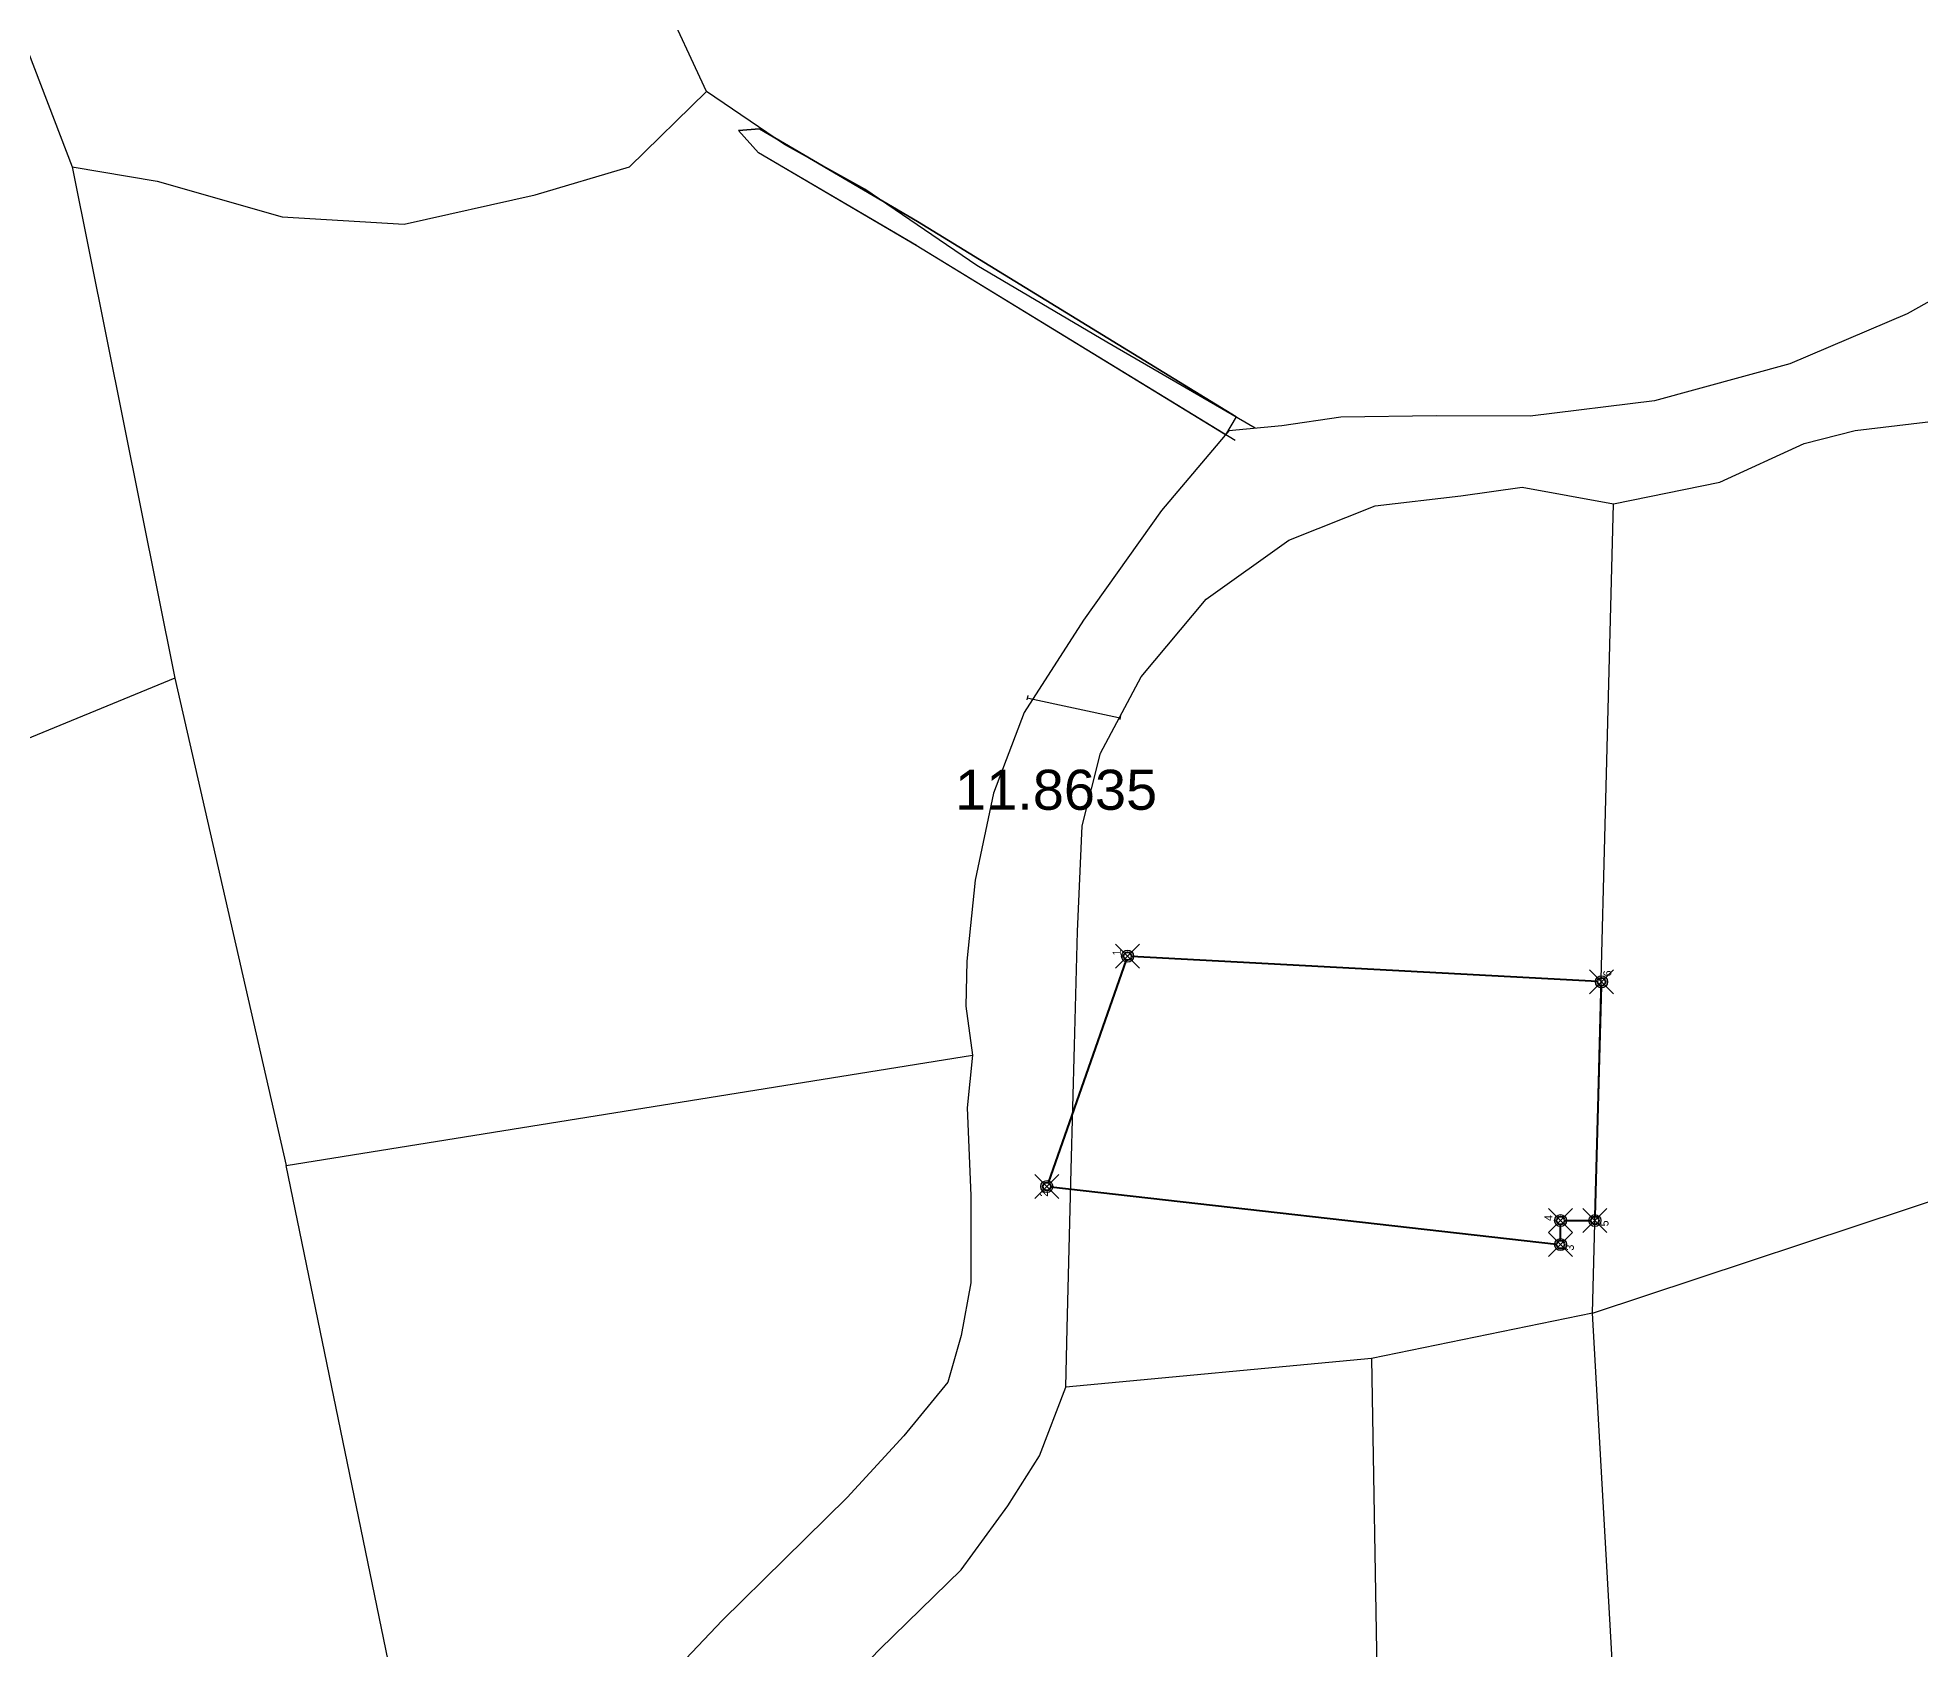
# Model space of a CAD drawing. Header units: millimetres. Extents: x 605783 to 626520, y 1302882 to 1324778.
# Drawn here: x 626046.5 to 626281.7, y 1324327.6 to 1324529 of the extents above; entities that cross this region are included whole.
import ezdxf
from ezdxf.enums import TextEntityAlignment as Align

# ---------------------------------------------------------------- set-up
doc = ezdxf.new("R2010")
doc.units = ezdxf.units.MM
doc.header["$PDMODE"] = 35
doc.header["$PDSIZE"] = 1.5
doc.layers.add('-2', color=1, linetype='Continuous')
doc.layers.add('CVL_CUADCON_LIN', color=8, linetype='Continuous')
doc.styles.add('HECTOR LOPEZ', font='arial.ttf')
doc.styles.get("Standard").update_dxf_attribs({"font": 'TCCM____.TTF'})
doc.dimstyles.get("Standard").update_dxf_attribs({"dimtxt": 5, "dimasz": 0.18, "dimexe": 0.18, "dimexo": 0.0625, "dimgap": 0.09, "dimtad": 0, "dimtih": 1, "dimtoh": 1, "dimdec": 4, "dimzin": 0, "dimdsep": 46, "dimtxsty": 'HECTOR LOPEZ', "dimcen": 0.09, "dimadec": 0, "dimazin": 0, "dimtfac": 1, "dimtdec": 4, "dimtofl": 0, "dimtmove": 2, "dimatfit": 3, "dimfxl": 0.18, "dimtolj": 1, "dimtzin": 0, "dimarcsym": 0})

# ---------------------------------------------------------------- blocks, each defined once
blk = doc.blocks.new('*D326')
at = {"layer": 'CVL_CUADCON_LIN', "color": 0, "lineweight": -2, "ltscale": 0.5, "transparency": 16777216}
for p, q in [((626170.16, 1324446.75), (626170.05, 1324446.23)), ((626181.51, 1324443.97), (626170.26, 1324446.37)), ((626181.76, 1324444.28), (626181.65, 1324443.75))]:
    blk.add_line(p, q, dxfattribs=at)
at = {"layer": 'CVL_CUADCON_LIN', "color": 0, "ltscale": 0.5, "transparency": 16777216}
for points in [[(626170.27, 1324446.4), (626170.26, 1324446.34), (626170.09, 1324446.41)], [(626181.52, 1324444), (626181.51, 1324443.94), (626181.69, 1324443.93)]]:
    blk.add_solid(points, dxfattribs=at)
at = {"layer": 'Defpoints', "color": 0, "ltscale": 0.5, "transparency": 16777216}
for p in [(626170.09, 1324446.41), (626170.18, 1324446.81), (626181.78, 1324444.34)]:
    blk.add_point(p, dxfattribs=at)
at = {"layer": 'CVL_CUADCON_LIN', "color": 0, "ltscale": 0.5, "transparency": 16777216, "insert": (626173.71, 1324434.95), "char_height": 5, "attachment_point": 5, "style": 'HECTOR LOPEZ'}
blk.add_mtext('\\A1;11.8635', dxfattribs=at)

msp = doc.modelspace()

# ---------------------------------------------------------------- linework, layer by layer
at = {"layer": '-2', "color": 1, "linetype": 'Continuous'}
for p, q in [((626130.03679, 1324522.22094), (626104.03079, 1324578.07694)), ((626050.75079, 1324512.82594), (626063.58679, 1324448.91894)), ((626240.71679, 1324369.57794), (626243.32979, 1324470.72294)), ((626063.58679, 1324448.91894), (625962.88879, 1324407.52694)), ((626063.58679, 1324448.91894), (626077.51679, 1324388.03494)), ((626077.51679, 1324388.03494), (626163.26979, 1324401.84094)), ((626090.84079, 1324323.35294), (626077.51679, 1324388.03494)), ((626240.71679, 1324369.57794), (626291.21779, 1324386.32894)), ((626240.71679, 1324369.57794), (626213.12179, 1324363.93294)), ((626248.39779, 1324234.09094), (626240.71679, 1324369.57794)), ((626213.12179, 1324363.93294), (626174.90579, 1324360.34294)), ((626213.12179, 1324363.93294), (626215.45679, 1324228.07594))]:
    msp.add_line(p, q, dxfattribs=at)
for points in [[(625939.65979, 1324629.87794), (625947.95579, 1324626.35794), (625962.38479, 1324614.28694), (625975.31679, 1324603.27194), (625997.91679, 1324582.85294), (626009.29179, 1324570.60694), (626020.42579, 1324558.87594), (626029.57379, 1324548.97594), (626037.43879, 1324538.59994), (626044.56179, 1324529.00694), (626050.75079, 1324512.82594)], [(626050.75079, 1324512.82594), (626061.37879, 1324511.02594), (626077.02179, 1324506.55294), (626092.24779, 1324505.65094), (626108.60779, 1324509.29694), (626120.38979, 1324512.80694), (626130.03679, 1324522.22094)], [(626198.58779, 1324480.14294), (626180.05879, 1324490.92094), (626163.78579, 1324500.49694), (626149.79879, 1324510.01294), (626139.77779, 1324515.61194), (626130.03679, 1324522.22094)], [(626293.95779, 1324502.21894), (626280.03279, 1324494.44194), (626265.38479, 1324488.20794), (626248.49079, 1324483.55894), (626232.93779, 1324481.67194), (626221.24779, 1324481.71894), (626209.29779, 1324481.51994), (626201.89979, 1324480.43894), (626195.27579, 1324479.84694)], [(626195.27579, 1324479.84694), (626186.88579, 1324469.89194), (626177.12679, 1324456.15794), (626169.71379, 1324444.65094), (626165.89479, 1324434.57794), (626163.58079, 1324423.70294), (626162.55579, 1324413.55694), (626162.41179, 1324407.96594), (626163.26979, 1324401.84094)], [(626243.32979, 1324470.72294), (626256.61579, 1324473.43094), (626267.16079, 1324478.24394), (626273.55579, 1324479.85894), (626285.79379, 1324481.32294)], [(626174.90579, 1324360.34294), (626175.09579, 1324367.71294), (626175.60779, 1324387.53494), (626176.00879, 1324403.03694), (626176.37679, 1324417.26894), (626176.97179, 1324430.47694), (626179.23979, 1324439.57294), (626184.31579, 1324449.10594), (626192.44479, 1324458.81394), (626202.80179, 1324466.17494), (626213.58679, 1324470.47394), (626224.29379, 1324471.72294), (626231.94679, 1324472.79694), (626243.32979, 1324470.72294)], [(626163.26979, 1324401.84094), (626162.59179, 1324395.24694), (626163.07079, 1324384.29894), (626163.04279, 1324373.36494), (626161.85579, 1324366.78394), (626160.18079, 1324360.97794), (626154.66979, 1324354.25394), (626147.60879, 1324346.55294), (626139.78579, 1324338.87194), (626131.96279, 1324331.19094), (626125.16879, 1324323.99194), (626116.25079, 1324313.28694), (626111.26679, 1324307.31294), (626106.02979, 1324301.34494), (626101.54779, 1324295.10294), (626095.81579, 1324289.65594)], [(626129.09079, 1324210.21694), (626110.57079, 1324280.37494), (626112.81979, 1324288.70794), (626126.36179, 1324301.32794), (626138.11279, 1324313.48494), (626151.69479, 1324327.62894), (626161.86279, 1324337.53894), (626167.66079, 1324345.52694), (626171.63479, 1324351.78194), (626174.90579, 1324360.34294)]]:
    msp.add_lwpolyline(points, dxfattribs=at)
at = {"layer": 'CVL_CUADCON_LIN', "color": 1, "ltscale": 0.5, "flags": 128}
for points in [[(626136.65192, 1324517.57616), (626134.01258, 1324517.33869)], [(626134.01258, 1324517.33869), (626136.53992, 1324514.56831)], [(626156.39544, 1324505.97429), (626136.65192, 1324517.57616)], [(626156.28344, 1324502.96643), (626136.53992, 1324514.56831)], [(626196.22389, 1324481.59019), (626156.39544, 1324505.97429)], [(626196.07079, 1324478.60699), (626156.24234, 1324502.99109)]]:
    msp.add_lwpolyline(points, dxfattribs=at)
msp.add_lwpolyline([(626194.85704, 1324479.35008), (626156.24234, 1324502.99109), (626136.53992, 1324514.56831), (626134.01258, 1324517.33869), (626136.65192, 1324517.57616), (626156.39544, 1324505.97429), (626196.22389, 1324481.59019)], close=True, dxfattribs=at)
at = {"layer": 'CVL_CUADCON_LIN', "color": 1, "lineweight": 40, "ltscale": 0.5, "flags": 128}
for points in [[(626182.46983, 1324413.7209), (626172.70774, 1324385.88296)], [(626241.34962, 1324411.01832), (626183.13456, 1324414.16574)], [(626241.04685, 1324381.65224), (626241.83522, 1324410.49152)], [(626173.03912, 1324385.35495), (626236.23635, 1324378.20861)], [(626236.73319, 1324378.65243), (626236.73319, 1324380.65243)], [(626237.23319, 1324381.15243), (626240.53319, 1324381.15243)]]:
    msp.add_lwpolyline(points, dxfattribs=at)
at = {"layer": 'CVL_CUADCON_LIN', "color": 1, "lineweight": 40, "ltscale": 0.5}
for centre in [(626182.63529, 1324414.19273), (626241.84889, 1324410.99133), (626172.54229, 1324385.41113), (626236.73319, 1324381.15243), (626241.03319, 1324381.15243), (626236.73319, 1324378.15243)]:
    msp.add_circle(centre, 0.5, dxfattribs=at)
at = {"layer": 'CVL_CUADCON_LIN', "color": 1, "ltscale": 0.5}
for p in [(626182.63529, 1324414.19273), (626241.84889, 1324410.99133), (626172.54229, 1324385.41113), (626236.73319, 1324381.15243), (626241.03319, 1324381.15243), (626236.73319, 1324378.15243)]:
    msp.add_point(p, dxfattribs=at)

# ---------------------------------------------------------------- texts
for s, p in [('1', (626182.07909, 1324415.02383)), ('4', (626236.02609, 1324381.85953))]:
    msp.add_text(s, height=1, rotation=90, dxfattribs=at).set_placement(p, align=Align.BOTTOM_RIGHT)
msp.add_text('6', height=1, rotation=90, dxfattribs=at).set_placement((626242.58419, 1324411.66913), align=Align.MIDDLE_LEFT)
msp.add_text('2', height=1, rotation=90, dxfattribs=at).set_placement((626171.69529, 1324384.87953), align=Align.TOP_RIGHT)
for s, p in [('5', (626241.73059, 1324380.43573)), ('3', (626237.39939, 1324377.40663))]:
    msp.add_text(s, height=1, rotation=90, dxfattribs=at).set_placement(p, align=Align.TOP_LEFT)

# ---------------------------------------------------------------- dimensions: what is measured, and where the dimension line sits
dim = msp.add_aligned_dim(p1=(626181.77779, 1324444.33944), p2=(626170.1754, 1324446.8147), distance=0.41837, dimstyle='Standard', dxfattribs=at)
dim.commit()
dim.dimension.update_dxf_attribs({"geometry": '*D326', "text_midpoint": (626173.71036, 1324434.95447)})

doc.saveas('drawing.dxf')
